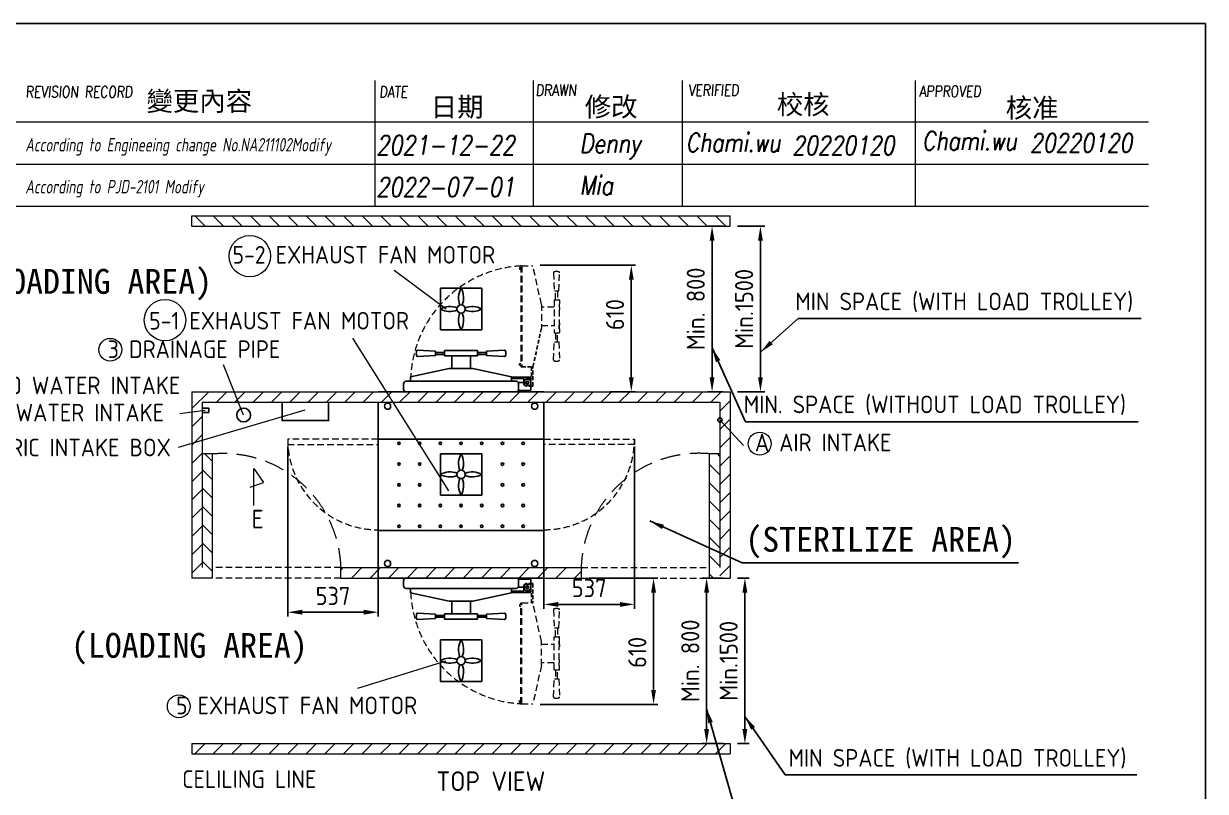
# Model space of a CAD drawing. Header units: millimetres. Extents: x -406921 to 13185, y -22195 to 9270.
# Drawn here: x 7479 to 13185, y 5562 to 9270 of the extents above; entities that cross this region are included whole.
import ezdxf

# ---------------------------------------------------------------- set-up
doc = ezdxf.new("R2010")
doc.units = ezdxf.units.MM
doc.header["$MEASUREMENT"] = 0
doc.linetypes.add('HIDDEN', pattern=[9.525, 6.35, -3.175])
doc.layers.get('0').update_dxf_attribs({"lineweight": 25})
for name, color, linetype, lineweight in [('D', 3, 'Continuous', 13), ('F', 7, 'Continuous', 15), ('H', 2, 'HIDDEN', 15), ('S', 4, 'Continuous', 15), ('T', 4, 'Continuous', 15)]:
    doc.layers.add(name, color=color, linetype=linetype, lineweight=lineweight)
doc.layers.add('HI', color=2, linetype='HIDDEN')
doc.styles.get("Standard").update_dxf_attribs({"font": 'KAIU.TTF'})
doc.styles.add('STU25', font='isocp2.shx')
doc.styles.add('Text', font='romans.shx', dxfattribs={"width": 0.8, "oblique": 10})
doc.dimstyles.new('STU25', dxfattribs={"dimscale": 35, "dimtxt": 2.5, "dimasz": 2, "dimexe": 0.6, "dimexo": 1, "dimgap": 1, "dimtad": 1, "dimdsep": 46, "dimtxsty": 'STU25', "dimcen": 2, "dimazin": 2, "dimtfac": 1, "dimtmove": 0, "dimatfit": 3, "dimfxl": 0, "dimtolj": 1, "dimtzin": 0, "dimarcsym": 0})
doc.dimstyles.new('STU25$7', dxfattribs={"dimscale": 35, "dimtxt": 2.5, "dimasz": 2, "dimexe": 1.25, "dimexo": 0.625, "dimgap": 1, "dimtad": 0, "dimdec": 4, "dimdsep": 46, "dimtxsty": 'STU25', "dimcen": 2.5, "dimazin": 2, "dimtfac": 1, "dimtdec": 4, "dimtmove": 0, "dimatfit": 3, "dimfxl": 0, "dimtolj": 1, "dimtzin": 0, "dimarcsym": 0})
pattern_1 = [(135, (223615.06, 22712.296), (-44.194174, -44.194174), [])]

# ---------------------------------------------------------------- blocks, each defined once
blk = doc.blocks.new('*D8')
at = {"layer": 'D', "color": 0, "lineweight": -2}
for p, q in [((10926.1, 6592.3), (10982.4, 6592.3)), ((10961.4, 6522.3), (10961.4, 5862.3)), ((10926.1, 5792.3), (10982.4, 5792.3))]:
    blk.add_line(p, q, dxfattribs=at)
at = {"layer": 'D', "color": 0}
for points in [[(10973.1, 6522.3), (10949.7, 6522.3), (10961.4, 6592.3)], [(10949.7, 5862.3), (10973.1, 5862.3), (10961.4, 5792.3)]]:
    blk.add_solid(points, dxfattribs=at)
at = {"layer": 'Defpoints', "color": 0}
for p in [(10891.1, 6592.3), (10891.1, 5792.3), (10961.4, 5792.3)]:
    blk.add_point(p, dxfattribs=at)
at = {"layer": 'D', "color": 0, "insert": (10882.7, 6192.3), "char_height": 87.5, "attachment_point": 5, "rotation": 90, "style": 'STU25'}
blk.add_mtext('\\A1;{\\Fisocp2.shx;Min.1500}', dxfattribs=at)
blk = doc.blocks.new('*D13')
at = {"layer": 'D', "color": 0, "lineweight": -2}
for p, q in [((10206.8, 6592.3), (10541.5, 6592.3)), ((10520.5, 6051.9), (10520.5, 6522.3)), ((9973.4, 5981.9), (10541.5, 5981.9))]:
    blk.add_line(p, q, dxfattribs=at)
at = {"layer": 'D', "color": 0}
for points in [[(10532.2, 6522.3), (10508.9, 6522.3), (10520.5, 6592.3)], [(10508.9, 6051.9), (10532.2, 6051.9), (10520.5, 5981.9)]]:
    blk.add_solid(points, dxfattribs=at)
at = {"layer": 'Defpoints', "color": 0}
for p in [(10171.8, 6592.3), (10520.5, 6592.3), (9938.4, 5981.9)]:
    blk.add_point(p, dxfattribs=at)
at = {"layer": 'D', "color": 0, "insert": (10441.8, 6233), "char_height": 87.5, "attachment_point": 5, "rotation": 90, "style": 'STU25'}
blk.add_mtext('\\A1;610', dxfattribs=at)
blk = doc.blocks.new('*D14')
at = {"layer": 'D', "color": 0, "lineweight": -2}
for p, q in [((10856.1, 6592.3), (10755.6, 6592.3)), ((10776.6, 6522.3), (10776.6, 5862.3)), ((10856.1, 5792.3), (10755.6, 5792.3))]:
    blk.add_line(p, q, dxfattribs=at)
at = {"layer": 'D', "color": 0}
for points in [[(10788.3, 6522.3), (10764.9, 6522.3), (10776.6, 6592.3)], [(10764.9, 5862.3), (10788.3, 5862.3), (10776.6, 5792.3)]]:
    blk.add_solid(points, dxfattribs=at)
at = {"layer": 'Defpoints', "color": 0}
for p in [(10891.1, 6592.3), (10776.6, 5792.3), (10891.1, 5792.3)]:
    blk.add_point(p, dxfattribs=at)
at = {"layer": 'D', "color": 0, "insert": (10697.8, 6192.3), "char_height": 87.5, "attachment_point": 5, "rotation": 90, "style": 'STU25'}
blk.add_mtext('\\A1;{\\Fisocp2.shx;Min. 800}', dxfattribs=at)
blk = doc.blocks.new('*D16')
at = {"layer": 'D', "color": 0, "lineweight": -2}
for p, q in [((10926.1, 8292.3), (11057.5, 8292.3)), ((11036.5, 8222.3), (11036.5, 7562.3)), ((10926.1, 7492.3), (11057.5, 7492.3))]:
    blk.add_line(p, q, dxfattribs=at)
at = {"layer": 'D', "color": 0}
for points in [[(11048.2, 8222.3), (11024.9, 8222.3), (11036.5, 8292.3)], [(11024.9, 7562.3), (11048.2, 7562.3), (11036.5, 7492.3)]]:
    blk.add_solid(points, dxfattribs=at)
at = {"layer": 'Defpoints', "color": 0}
for p in [(10891.1, 8292.3), (10891.1, 7492.3), (11036.5, 7492.3)]:
    blk.add_point(p, dxfattribs=at)
at = {"layer": 'D', "color": 0, "insert": (10957.8, 7892.3), "char_height": 87.5, "attachment_point": 5, "rotation": 90, "style": 'STU25'}
blk.add_mtext('\\A1;{\\Fisocp2.shx;Min.1500}', dxfattribs=at)
blk = doc.blocks.new('*D18')
at = {"layer": 'D', "color": 0, "lineweight": -2}
for p, q in [((10856.1, 8292.3), (10782.1, 8292.3)), ((10803.1, 8222.3), (10803.1, 7562.3)), ((10856.1, 7492.3), (10782.1, 7492.3))]:
    blk.add_line(p, q, dxfattribs=at)
at = {"layer": 'D', "color": 0}
for points in [[(10814.7, 8222.3), (10791.4, 8222.3), (10803.1, 8292.3)], [(10791.4, 7562.3), (10814.7, 7562.3), (10803.1, 7492.3)]]:
    blk.add_solid(points, dxfattribs=at)
at = {"layer": 'Defpoints', "color": 0}
for p in [(10891.1, 8292.3), (10803.1, 7492.3), (10891.1, 7492.3)]:
    blk.add_point(p, dxfattribs=at)
at = {"layer": 'D', "color": 0, "insert": (10724.3, 7892.3), "char_height": 87.5, "attachment_point": 5, "rotation": 90, "style": 'STU25'}
blk.add_mtext('\\A1;{\\Fisocp2.shx;Min. 800}', dxfattribs=at)
blk = doc.blocks.new('*D17')
at = {"layer": 'D', "color": 0, "lineweight": -2}
for p, q in [((9973.2, 8102.8), (10434, 8102.8)), ((10413, 7562.3), (10413, 8032.8)), ((10311.7, 7492.3), (10434, 7492.3))]:
    blk.add_line(p, q, dxfattribs=at)
at = {"layer": 'D', "color": 0}
for points in [[(10424.6, 8032.8), (10401.3, 8032.8), (10413, 8102.8)], [(10401.3, 7562.3), (10424.6, 7562.3), (10413, 7492.3)]]:
    blk.add_solid(points, dxfattribs=at)
at = {"layer": 'Defpoints', "color": 0}
for p in [(9938.2, 8102.8), (10413, 8102.8), (10276.7, 7492.3)]:
    blk.add_point(p, dxfattribs=at)
at = {"layer": 'D', "color": 0, "insert": (10334.2, 7864.7), "char_height": 87.5, "attachment_point": 5, "rotation": 90, "style": 'STU25'}
blk.add_mtext('\\A1;610', dxfattribs=at)
blk = doc.blocks.new('*D30')
at = {"layer": 'Defpoints', "color": 0}
for p in [(8754.1, 7262.3), (9191.1, 7262.3), (9191.1, 6427.1)]:
    blk.add_point(p, dxfattribs=at)
at = {"layer": 'H', "color": 0, "linetype": 'Continuous', "lineweight": -2}
for p, q in [((8754.1, 7227.3), (8754.1, 6406.1)), ((9191.1, 7227.3), (9191.1, 6406.1)), ((8824.1, 6427.1), (9121.1, 6427.1))]:
    blk.add_line(p, q, dxfattribs=at)
at = {"layer": 'H', "color": 0}
for points in [[(8824.1, 6438.8), (8824.1, 6415.4), (8754.1, 6427.1)], [(9121.1, 6415.4), (9121.1, 6438.8), (9191.1, 6427.1)]]:
    blk.add_solid(points, dxfattribs=at)
at = {"layer": 'H', "color": 0, "insert": (8972.6, 6505.9), "char_height": 87.5, "attachment_point": 5, "style": 'STU25'}
blk.add_mtext('\\A1;537', dxfattribs=at)
blk = doc.blocks.new('*D31')
at = {"layer": 'Defpoints', "color": 0}
for p in [(9991.1, 7262.3), (10428.1, 7262.3), (10428.1, 6464.8)]:
    blk.add_point(p, dxfattribs=at)
at = {"layer": 'H', "color": 0, "linetype": 'Continuous', "lineweight": -2}
for p, q in [((9991.1, 7227.3), (9991.1, 6443.8)), ((10428.1, 7227.3), (10428.1, 6443.8)), ((10061.1, 6464.8), (10358.1, 6464.8))]:
    blk.add_line(p, q, dxfattribs=at)
at = {"layer": 'H', "color": 0}
for points in [[(10061.1, 6476.5), (10061.1, 6453.1), (9991.1, 6464.8)], [(10358.1, 6453.1), (10358.1, 6476.5), (10428.1, 6464.8)]]:
    blk.add_solid(points, dxfattribs=at)
at = {"layer": 'H', "color": 0, "insert": (10209.6, 6543.6), "char_height": 87.5, "attachment_point": 5, "style": 'STU25'}
blk.add_mtext('\\A1;537', dxfattribs=at)

msp = doc.modelspace()

# ---------------------------------------------------------------- hatches: boundary and pattern name
at = {"layer": 'H', "ltscale": 5}
h = msp.add_hatch(dxfattribs=at)
h.set_pattern_fill('ANSI31', color=256, scale=20, style=0)
h.set_pattern_definition([(315, (226615.634, -8721.03), (-44.90128, -44.90128), [])])
h.paths.add_polyline_path([(10891.063, 8292.339), (10891.063, 8342.339), (8291.063, 8342.339), (8291.063, 8292.339)])
h = msp.add_hatch(dxfattribs=at)
h.set_pattern_fill('ANSI31', color=256, scale=500, style=0)
h.set_pattern_definition([(45, (223615.06, 22712.296), (-44.194174, 44.194174), [])])
h.paths.add_polyline_path([(8341.063, 6592.339), (8291.063, 6592.339), (8291.063, 7492.339), (10891.063, 7492.339), (10891.063, 6592.339), (10841.063, 6592.339), (10841.063, 6642.339), (10841.063, 7442.339), (8341.063, 7442.339), (8341.063, 7192.339), (8341.063, 6642.339)])
h = msp.add_hatch(dxfattribs=at)
h.set_pattern_fill('ANSI31', color=256, scale=500, angle=90, style=0)
h.set_pattern_definition(pattern_1)
h.paths.add_polyline_path([(8341.063, 6592.339), (8391.063, 6592.339), (8391.063, 7192.339), (8341.063, 7192.339), (8341.063, 6642.339)])
h = msp.add_hatch(dxfattribs=at)
h.set_pattern_fill('ANSI31', color=256, scale=500, angle=90, style=0)
h.set_pattern_definition(pattern_1)
h.paths.add_polyline_path([(10841.063, 6592.339), (10791.063, 6592.339), (10791.063, 7193.423), (10841.063, 7193.423)])
h = msp.add_hatch(dxfattribs=at)
h.set_pattern_fill('ANSI31', color=256, scale=20, style=0)
h.set_pattern_definition([(45, (242352.01, 22740.2), (-44.90128, 44.90128), [])])
h.paths.add_polyline_path([(10171.847, 6592.339), (10171.847, 6642.339), (9010.278, 6642.339), (9010.278, 6592.339)])
h = msp.add_hatch(dxfattribs=at)
h.set_pattern_fill('ANSI31', color=256, scale=20, style=0)
h.set_pattern_definition([(45, (226615.634, 22805.71), (-44.90128, 44.90128), [])])
h.paths.add_polyline_path([(8291.063, 5742.339), (8291.063, 5792.339), (10891.063, 5792.339), (10891.063, 5742.339)])

# ---------------------------------------------------------------- linework, layer by layer
at = {"linetype": 'Continuous'}
for p, q in [((9491.063, 7791.673), (9491.063, 7991.673)), ((9691.063, 7991.673), (9491.063, 7991.673)), ((9691.063, 7791.673), (9691.063, 7991.673)), ((9691.063, 7791.673), (9491.063, 7791.673)), ((9467.825, 7687.923), (9380.825, 7692.423)), ((9380.825, 7662.423), (9467.825, 7666.923)), ((9467.825, 7666.923), (9467.825, 7687.923)), ((9467.825, 7682.173), (9511.063, 7682.173)), ((9511.063, 7672.673), (9467.825, 7672.673)), ((9546.063, 7665.673), (9546.063, 7604.339)), ((9636.063, 7604.339), (9636.063, 7665.673)), ((9714.3, 7682.173), (9671.063, 7682.173)), ((9671.063, 7672.673), (9714.3, 7672.673)), ((9714.3, 7687.923), (9801.3, 7692.423)), ((9714.3, 7666.923), (9714.3, 7687.923)), ((9801.3, 7662.423), (9714.3, 7666.923)), ((9928.526, 7562.339), (9834.513, 7562.339)), ((9834.513, 7556.339), (9893.526, 7556.339)), ((9893.526, 7532.339), (9893.526, 7556.339)), ((9928.526, 7562.339), (9928.526, 7532.339)), ((9918.526, 7522.339), (9903.526, 7522.339)), ((8373.438, 7412.054), (8341.063, 7412.054)), ((8373.438, 7392.054), (8341.063, 7392.054)), ((8373.438, 7392.054), (8373.438, 7412.054)), ((9691.063, 7192.53), (9491.063, 7192.53)), ((9491.063, 7192.53), (9491.063, 6992.53)), ((9691.063, 7192.53), (9691.063, 6992.53)), ((9691.063, 6992.53), (9491.063, 6992.53)), ((9918.526, 6562.339), (9903.526, 6562.339)), ((9834.513, 6528.339), (9893.526, 6528.339)), ((9928.526, 6522.339), (9834.513, 6522.339)), ((9893.526, 6552.339), (9893.526, 6528.339)), ((9928.526, 6522.339), (9928.526, 6552.339)), ((9546.063, 6419.005), (9546.063, 6480.339)), ((9636.063, 6480.339), (9636.063, 6419.005)), ((9380.825, 6422.255), (9467.825, 6417.755)), ((9467.825, 6396.755), (9380.825, 6392.255)), ((9467.825, 6417.755), (9467.825, 6396.755)), ((9511.063, 6412.005), (9467.825, 6412.005)), ((9467.825, 6402.505), (9511.063, 6402.505)), ((9671.063, 6412.005), (9714.3, 6412.005)), ((9714.3, 6402.505), (9671.063, 6402.505)), ((9801.3, 6422.255), (9714.3, 6417.755)), ((9714.3, 6417.755), (9714.3, 6396.755)), ((9714.3, 6396.755), (9801.3, 6392.255)), ((9691.063, 6293.005), (9491.063, 6293.005)), ((9491.063, 6293.005), (9491.063, 6093.005)), ((9691.063, 6293.005), (9691.063, 6093.005)), ((9691.063, 6093.005), (9491.063, 6093.005))]:
    msp.add_line(p, q, dxfattribs=at)
for p, q in [((9511.063, 7665.673), (9511.063, 7689.173)), ((9511.063, 7665.673), (9671.063, 7665.673)), ((9513.563, 7691.673), (9530.063, 7691.673)), ((9531.063, 7690.673), (9547.563, 7690.673)), ((9548.563, 7691.673), (9558.563, 7691.673)), ((9559.563, 7690.673), (9622.563, 7690.673)), ((9633.563, 7691.673), (9623.563, 7691.673)), ((9623.563, 7691.673), (9633.563, 7691.673)), ((9634.563, 7690.673), (9651.063, 7690.673)), ((9651.063, 7690.673), (9634.563, 7690.673)), ((9652.063, 7691.673), (9668.563, 7691.673)), ((9671.063, 7665.673), (9671.063, 7689.173)), ((9533.563, 7604.339), (9347.613, 7563.509)), ((9533.563, 7604.339), (9648.563, 7604.339)), ((9648.563, 7604.339), (9834.513, 7563.509)), ((9856.563, 7542.339), (9325.563, 7542.339)), ((9347.613, 7542.339), (9347.613, 7563.509)), ((9834.513, 7542.339), (9834.513, 7563.509)), ((9868.563, 7537.339), (9868.563, 7497.339)), ((9868.563, 7537.339), (9888.526, 7537.339)), ((9888.526, 7537.339), (9890.952, 7537.339)), ((9913.026, 7552.339), (9909.526, 7552.339)), ((9912.526, 7552.339), (9909.526, 7552.339)), ((9928.526, 7503.339), (9928.526, 7536.339)), ((9191.063, 7492.339), (9991.063, 7492.339)), ((9313.563, 7504.339), (9313.563, 7530.339)), ((9856.563, 7492.339), (9325.563, 7492.339)), ((9868.563, 7530.339), (9868.563, 7504.339)), ((9868.563, 7497.339), (9922.526, 7497.339)), ((9888.526, 7497.339), (9922.526, 7497.339)), ((9191.063, 7262.339), (9191.063, 7442.339)), ((9991.063, 7262.339), (9991.063, 7442.339)), ((9991.063, 7262.339), (9191.063, 7262.339)), ((9991.063, 7262.339), (9191.063, 7262.339)), ((9191.063, 7262.339), (9191.063, 6722.339)), ((9991.063, 6722.339), (9991.063, 7262.339)), ((9191.063, 6822.339), (9991.063, 6822.339)), ((9191.063, 6822.339), (9991.063, 6822.339)), ((9191.063, 6722.339), (9191.063, 6642.339)), ((9991.063, 6722.339), (9991.063, 6642.339)), ((9191.063, 6592.339), (9991.063, 6592.339)), ((9313.563, 6580.339), (9313.563, 6554.339)), ((9856.563, 6592.339), (9325.563, 6592.339)), ((9868.563, 6587.339), (9922.526, 6587.339)), ((9868.563, 6547.339), (9868.563, 6587.339)), ((9868.563, 6554.339), (9868.563, 6580.339)), ((9888.526, 6587.339), (9922.526, 6587.339)), ((9928.526, 6581.339), (9928.526, 6548.339)), ((9856.563, 6542.339), (9325.563, 6542.339)), ((9347.613, 6542.339), (9347.613, 6521.168)), ((9533.563, 6480.339), (9347.613, 6521.168)), ((9648.563, 6480.339), (9834.513, 6521.168)), ((9834.513, 6542.339), (9834.513, 6521.168)), ((9868.563, 6547.339), (9888.526, 6547.339)), ((9888.526, 6547.339), (9890.952, 6547.339)), ((9912.526, 6532.339), (9909.526, 6532.339)), ((9913.026, 6532.339), (9909.526, 6532.339)), ((9533.563, 6480.339), (9648.563, 6480.339)), ((9511.063, 6419.005), (9671.063, 6419.005)), ((9511.063, 6419.005), (9511.063, 6395.505)), ((9513.563, 6393.005), (9530.063, 6393.005)), ((9531.063, 6394.005), (9547.563, 6394.005)), ((9548.563, 6393.005), (9558.563, 6393.005)), ((9559.563, 6394.005), (9622.563, 6394.005)), ((9623.563, 6393.005), (9633.563, 6393.005)), ((9633.563, 6393.005), (9623.563, 6393.005)), ((9651.063, 6394.005), (9634.563, 6394.005)), ((9634.563, 6394.005), (9651.063, 6394.005)), ((9652.063, 6393.005), (9668.563, 6393.005)), ((9671.063, 6419.005), (9671.063, 6395.505))]:
    msp.add_line(p, q)
msp.add_lwpolyline([(8726.506, 7442.339), (8726.506, 7352.741), (8951.214, 7352.741), (8951.214, 7442.339)], dxfattribs=at)
for centre, radius in [((9591.063, 7891.673), 20), ((9591.063, 7891.673), 20), ((9591.063, 7891.673), 20), ((9591.063, 7891.673), 20), ((9911.026, 7536.339), 6.45), ((9911.026, 7536.339), 6.4), ((9236.063, 7422.339), 15), ((9946.063, 7422.339), 15), ((8541.063, 7379.517), 33.5), ((10841.063, 7355.622), 10.761), ((9291.063, 7242.53), 6), ((9391.063, 7242.53), 6), ((9491.063, 7242.53), 6), ((9591.063, 7242.53), 6), ((9691.063, 7242.53), 6), ((9791.063, 7242.53), 6), ((9891.063, 7242.53), 6), ((9291.063, 7142.53), 6), ((9391.063, 7142.53), 6), ((9791.063, 7142.53), 6), ((9891.063, 7142.53), 6), ((9591.063, 7092.53), 20), ((9291.063, 7042.53), 6), ((9391.063, 7042.53), 6), ((9791.063, 7042.53), 6), ((9891.063, 7042.53), 6), ((9291.063, 6942.53), 6), ((9391.063, 6942.53), 6), ((9491.063, 6942.53), 6), ((9591.063, 6942.53), 6), ((9691.063, 6942.53), 6), ((9791.063, 6942.53), 6), ((9891.063, 6942.53), 6), ((9291.063, 6842.53), 6), ((9391.063, 6842.53), 6), ((9491.063, 6842.53), 6), ((9591.063, 6842.53), 6), ((9691.063, 6842.53), 6), ((9791.063, 6842.53), 6), ((9891.063, 6842.53), 6), ((9236.063, 6662.339), 15), ((9946.063, 6662.339), 15), ((9911.026, 6548.339), 6.45), ((9911.026, 6548.339), 6.4), ((9591.063, 6193.005), 20), ((9591.063, 6193.005), 20), ((9591.063, 6193.005), 20), ((9591.063, 6193.005), 20)]:
    msp.add_circle(centre, radius)
for centre, radius, start, end in [((9672.087, 7945.798), 93.11, 150.481802, 201.977032), ((9510.038, 7945.798), 93.11, 338.022968, 29.518198), ((9536.938, 7810.648), 93.11, 68.022968, 119.518198), ((9536.938, 7972.697), 93.11, 240.481802, 291.977032), ((9645.187, 7810.648), 93.11, 60.481802, 111.977032), ((9645.187, 7972.697), 93.11, 248.022968, 299.518198), ((9672.087, 7837.548), 93.11, 158.022968, 209.518198), ((9510.038, 7837.548), 93.11, 330.481802, 21.977032), ((9513.563, 7689.173), 2.5, 90, 180), ((9530.063, 7690.673), 1, 0, 90), ((9548.563, 7690.673), 1, 90, 180), ((9558.563, 7690.673), 1, 0, 90), ((9623.563, 7690.673), 1, 90, 180), ((9633.563, 7690.673), 1, 0, 90), ((9652.063, 7690.673), 1, 90, 180), ((9668.563, 7689.173), 2.5, 0, 90), ((9325.563, 7530.339), 12, 90, 180), ((9856.563, 7530.339), 12, 0, 90), ((9890.952, 7540.339), 3, 270, 347.846803), ((9909.526, 7536.339), 16, 90, 167.846803), ((9912.526, 7536.339), 16, 0, 90), ((9325.563, 7504.339), 12, 180, 270), ((9856.563, 7504.339), 12, 270, 0), ((9922.526, 7503.339), 6, 270, 0), ((9672.087, 7146.655), 93.11, 150.481802, 201.977032), ((9510.038, 7146.655), 93.11, 338.022968, 29.518198), ((9536.938, 7011.506), 93.11, 68.022968, 119.518198), ((9536.938, 7173.555), 93.11, 240.481802, 291.977032), ((9645.187, 7011.506), 93.11, 60.481802, 111.977032), ((9645.187, 7173.555), 93.11, 248.022968, 299.518198), ((9672.087, 7038.406), 93.11, 158.022968, 209.518198), ((9510.038, 7038.406), 93.11, 330.481802, 21.977032), ((9325.563, 6580.339), 12, 90, 180), ((9856.563, 6580.339), 12, 0, 90), ((9922.526, 6581.339), 6, 0, 90), ((9325.563, 6554.339), 12, 180, 270), ((9856.563, 6554.339), 12, 270, 0), ((9890.952, 6544.339), 3, 12.153197, 90), ((9909.526, 6548.339), 16, 192.153197, 270), ((9912.526, 6548.339), 16, 270, 0), ((9513.563, 6395.505), 2.5, 180, 270), ((9530.063, 6394.005), 1, 270, 0), ((9548.563, 6394.005), 1, 180, 270), ((9558.563, 6394.005), 1, 270, 0), ((9623.563, 6394.005), 1, 180, 270), ((9633.563, 6394.005), 1, 270, 0), ((9652.063, 6394.005), 1, 180, 270), ((9668.563, 6395.505), 2.5, 270, 0), ((9672.087, 6247.129), 93.11, 150.481802, 201.977032), ((9510.038, 6247.129), 93.11, 338.022968, 29.518198), ((9536.938, 6111.98), 93.11, 68.022968, 119.518198), ((9536.938, 6274.029), 93.11, 240.481802, 291.977032), ((9672.087, 6138.88), 93.11, 158.022968, 209.518198), ((9510.038, 6138.88), 93.11, 330.481802, 21.977032), ((9645.187, 6111.98), 93.11, 60.481802, 111.977032), ((9645.187, 6274.029), 93.11, 248.022968, 299.518198)]:
    msp.add_arc(centre, radius, start, end)
for centre, radius, start, end in [((9430.598, 7677.423), 55.773, 168.647115, 191.352885), ((9380.825, 7687.416), 5.007, 90, 168.647115), ((9380.825, 7667.43), 5.007, 191.352885, 275.921872), ((9801.3, 7667.43), 5.007, 264.078128, 348.647115), ((9801.3, 7687.416), 5.007, 11.352885, 90), ((9751.527, 7677.423), 55.773, 348.647115, 11.352885), ((9903.526, 7532.339), 10, 180, 270), ((9918.526, 7532.339), 10, 270, 0), ((9903.526, 6552.339), 10, 90, 180), ((9918.526, 6552.339), 10, 0, 90), ((9430.598, 6407.255), 55.773, 168.647115, 191.352885), ((9380.825, 6417.248), 5.007, 84.078128, 168.647115), ((9380.825, 6397.261), 5.007, 191.352885, 270), ((9801.3, 6417.248), 5.007, 11.352885, 95.921872), ((9801.3, 6397.261), 5.007, 270, 348.647115), ((9751.527, 6407.255), 55.773, 348.647115, 11.352885)]:
    msp.add_arc(centre, radius, start, end, dxfattribs=at)
at = {"layer": 'D'}
for p, q in [((9267.35, 8078.596), (9518.876, 7892.339)), ((9531.869, 7013.387), (9068.622, 7750.427)), ((8226.684, 7224.579), (8837.945, 7404.584)), ((8355.763, 7401.657), (8233.738, 7385.262)), ((10841.063, 7355.622), (10954.77, 7232.278)), ((8589.928, 7121.887), (8637.356, 7054.367)), ((8589.928, 6941.887), (8589.928, 7121.887)), ((8572.633, 7031.887), (8637.356, 7054.367)), ((9517.672, 6191.482), (9091.082, 6058.943))]:
    msp.add_line(p, q, dxfattribs=at)
at = {"layer": 'D', "linetype": 'Continuous'}
msp.add_line((8541.063, 7379.517), (8443.59, 7622.448), dxfattribs=at)
at = {"layer": 'D'}
for centre, radius in [((8570.999, 8146.924), 100), ((8161.433, 7837.751), 100), ((7897.197, 7694.936), 55), ((11032.7, 7241.184), 55), ((8227.905, 5972.467), 55)]:
    msp.add_circle(centre, radius, dxfattribs=at)
at = {"layer": 'Defpoints', "color": 6}
msp.add_lwpolyline([(0, 9270), (0, 0), (13185, 0), (13185, 9270)], close=True, dxfattribs=at)
at = {"layer": 'F', "color": 7}
for p, q in [((9175.979, 8388.479), (9175.979, 8995.979)), ((9940.979, 8388.479), (9940.979, 8995.979)), ((10660.979, 8388.479), (10660.979, 8995.979)), ((11785.979, 8388.479), (11785.979, 8995.979)), ((12910.979, 8793.479), (7242.808, 8793.479)), ((7242.808, 8590.979), (12910.979, 8590.979)), ((7242.808, 8388.479), (12910.979, 8388.479))]:
    msp.add_line(p, q, dxfattribs=at)
at = {"layer": 'H', "ltscale": 5}
for p, q in [((9873.026, 8092.803), (9880.026, 8093.341)), ((9873.026, 8092.803), (9873.026, 8083.803)), ((9873.026, 8083.803), (9880.026, 8083.264)), ((9880.776, 8099.803), (9880.026, 8099.053)), ((9880.026, 8099.053), (9880.026, 7613.553)), ((9880.776, 8099.803), (9884.026, 8099.803)), ((9884.026, 8099.753), (9884.026, 7612.853)), ((9884.026, 8099.753), (9938.197, 8099.753)), ((9979.026, 7913.803), (9938.197, 8099.753)), ((10037.111, 8066.54), (10041.611, 7979.54)), ((10062.611, 7979.54), (10067.111, 8066.54)), ((10040.361, 7936.303), (10063.861, 7936.303)), ((10040.361, 7936.303), (10040.361, 7776.303)), ((10041.611, 7979.54), (10062.611, 7979.54)), ((10047.361, 7936.303), (10047.361, 7979.54)), ((10056.861, 7979.54), (10056.861, 7936.303)), ((10066.361, 7933.803), (10066.361, 7917.303)), ((9979.026, 7913.803), (9979.026, 7798.803)), ((10040.361, 7901.303), (9979.026, 7901.303)), ((10065.361, 7916.303), (10065.361, 7899.803)), ((10065.361, 7887.803), (10065.361, 7824.803)), ((10066.361, 7898.803), (10066.361, 7888.803)), ((10066.361, 7823.803), (10066.361, 7813.803)), ((10066.361, 7813.803), (10066.361, 7823.803)), ((9979.026, 7811.303), (10040.361, 7811.303)), ((10040.361, 7776.303), (10063.861, 7776.303)), ((10047.361, 7776.303), (10047.361, 7733.065)), ((10056.861, 7733.065), (10056.861, 7776.303)), ((10065.361, 7796.303), (10065.361, 7812.803)), ((10065.361, 7812.803), (10065.361, 7796.303)), ((10066.361, 7795.303), (10066.361, 7778.803)), ((10037.111, 7646.065), (10041.611, 7733.065)), ((10041.611, 7733.065), (10062.611, 7733.065)), ((10062.611, 7733.065), (10067.111, 7646.065)), ((9873.026, 7628.803), (9880.026, 7629.341)), ((9191.063, 7262.339), (8754.063, 7262.339)), ((8754.063, 7262.339), (8754.063, 7237.339)), ((9991.063, 7262.339), (10428.063, 7262.339)), ((10428.063, 7262.339), (10428.063, 7237.339)), ((8754.063, 7237.339), (9191.063, 7237.339)), ((10428.063, 7237.339), (9991.063, 7237.339)), ((9010.278, 6642.339), (8391.063, 6642.339)), ((10171.847, 6642.339), (10791.063, 6642.339)), ((9010.278, 6592.339), (8391.063, 6592.339)), ((10171.847, 6592.339), (10791.063, 6592.339)), ((9873.026, 6464.875), (9880.026, 6465.413)), ((9873.026, 6464.875), (9873.026, 6455.875)), ((9873.026, 6455.875), (9880.026, 6455.336)), ((9880.776, 6471.875), (9880.026, 6471.125)), ((9880.026, 5985.625), (9880.026, 6471.125)), ((9880.776, 6471.875), (9884.026, 6471.875)), ((9884.026, 6471.875), (9884.026, 6470.375)), ((9884.026, 5984.925), (9884.026, 6471.825)), ((9884.026, 6471.825), (9938.197, 6471.825)), ((9979.026, 6285.875), (9938.197, 6471.825)), ((10037.111, 6438.612), (10041.611, 6351.612)), ((10062.611, 6351.612), (10067.111, 6438.612)), ((10041.611, 6351.612), (10062.611, 6351.612)), ((10047.361, 6308.375), (10047.361, 6351.612)), ((10056.861, 6351.612), (10056.861, 6308.375)), ((9979.026, 6170.875), (9979.026, 6285.875)), ((10040.361, 6148.375), (10040.361, 6308.375)), ((10040.361, 6308.375), (10063.861, 6308.375)), ((10065.361, 6271.875), (10065.361, 6288.375)), ((10065.361, 6288.375), (10065.361, 6271.875)), ((10066.361, 6289.375), (10066.361, 6305.875)), ((9979.026, 6273.375), (10040.361, 6273.375)), ((10065.361, 6196.875), (10065.361, 6259.875)), ((10066.361, 6270.875), (10066.361, 6260.875)), ((10066.361, 6260.875), (10066.361, 6270.875)), ((9979.026, 6170.875), (9938.197, 5984.925)), ((10040.361, 6183.375), (9979.026, 6183.375)), ((10065.361, 6168.375), (10065.361, 6184.875)), ((10066.361, 6185.875), (10066.361, 6195.875)), ((10066.361, 6150.875), (10066.361, 6167.375)), ((10040.361, 6148.375), (10063.861, 6148.375)), ((10047.361, 6148.375), (10047.361, 6105.137)), ((10056.861, 6105.137), (10056.861, 6148.375)), ((10037.111, 6018.137), (10041.611, 6105.137)), ((10041.611, 6105.137), (10062.611, 6105.137)), ((10062.611, 6105.137), (10067.111, 6018.137)), ((9873.026, 6000.875), (9880.026, 6001.413)), ((9873.026, 5991.875), (9873.026, 6000.875)), ((9873.026, 5991.875), (9880.026, 5991.336)), ((9880.776, 5984.875), (9880.026, 5985.625)), ((9880.776, 5984.875), (9884.026, 5984.875)), ((9884.026, 5984.925), (9938.197, 5984.925))]:
    msp.add_line(p, q, dxfattribs=at)
for centre, radius, start, end in [((9911.026, 7536.339), 564.069, 93.096396, 177.239062), ((10042.117, 8066.54), 5.007, 101.352885, 185.921872), ((10052.111, 8016.768), 55.773, 78.647115, 101.352885), ((10062.104, 8066.54), 5.007, 0, 78.647115), ((10063.861, 7933.803), 2.5, 0, 90), ((10065.361, 7917.303), 1, 270, 0), ((10065.361, 7898.803), 1, 0, 90), ((10065.361, 7888.803), 1, 270, 0), ((10065.361, 7823.803), 1, 0, 90), ((10063.861, 7778.803), 2.5, 270, 0), ((10065.361, 7813.803), 1, 270, 0), ((10065.361, 7795.303), 1, 0, 90), ((10042.117, 7646.065), 5.007, 174.078128, 258.647115), ((10052.111, 7695.838), 55.773, 258.647115, 281.352885), ((10062.104, 7646.065), 5.007, 281.352885, 360), ((9191.063, 7262.339), 437, 180, 270), ((9991.063, 7262.339), 437, 270, 0), ((9911.026, 6548.339), 564.069, 182.760938, 266.903604), ((10042.117, 6438.612), 5.007, 101.352885, 185.921872), ((10052.111, 6388.84), 55.773, 78.647115, 101.352885), ((10062.104, 6438.612), 5.007, 0, 78.647115), ((10063.861, 6305.875), 2.5, 0, 90), ((10065.361, 6289.375), 1, 270, 0), ((10065.361, 6270.875), 1, 0, 90), ((10065.361, 6260.875), 1, 270, 0), ((10065.361, 6195.875), 1, 0, 90), ((10065.361, 6185.875), 1, 270, 0), ((10065.361, 6167.375), 1, 0, 90), ((10063.861, 6150.875), 2.5, 270, 0), ((10042.117, 6018.137), 5.007, 174.078128, 258.647115), ((10052.111, 6067.91), 55.773, 258.647115, 281.352885), ((10062.104, 6018.137), 5.007, 281.352885, 360)]:
    msp.add_arc(centre, radius, start, end, dxfattribs=at)
at = {"layer": 'H', "ltscale": 15}
for centre, radius, start, end in [((8442.716, 6624.995), 568.611, 1.747893, 95.212055), ((10740.247, 6625.168), 569.443, 84.88024, 178.272017)]:
    msp.add_arc(centre, radius, start, end, dxfattribs=at)
at = {"layer": 'HI', "ltscale": 3}
for p, q in [((9979.026, 7798.803), (9938.197, 7612.853)), ((9873.026, 7619.803), (9873.026, 7628.803)), ((9873.026, 7619.803), (9880.026, 7619.264)), ((9880.776, 7612.803), (9880.026, 7613.553)), ((9880.776, 7612.803), (9884.026, 7612.803)), ((9884.026, 7612.803), (9884.026, 7614.303)), ((9884.026, 7612.853), (9938.197, 7612.853)), ((9931.026, 7612.853), (9931.026, 7553.839)), ((9937.026, 7518.839), (9937.026, 7612.853)), ((9897.026, 7528.839), (9897.026, 7543.839)), ((9907.026, 7553.839), (9931.026, 7553.839)), ((9937.026, 7518.839), (9907.026, 7518.839)), ((9937.026, 6565.839), (9907.026, 6565.839)), ((9937.026, 6565.839), (9937.026, 6471.825)), ((9897.026, 6555.839), (9897.026, 6540.839)), ((9907.026, 6530.839), (9931.026, 6530.839)), ((9931.026, 6471.825), (9931.026, 6530.839))]:
    msp.add_line(p, q, dxfattribs=at)
for centre in [(9911.026, 7536.339), (9911.026, 6548.339)]:
    msp.add_circle(centre, 6.45, dxfattribs=at)
for centre, start, end in [((9907.026, 7543.839), 90, 180), ((9907.026, 7528.839), 180, 270), ((9907.026, 6555.839), 90, 180), ((9907.026, 6540.839), 180, 270)]:
    msp.add_arc(centre, 10, start, end, dxfattribs=at)
at = {"layer": 'S'}
for p, q in [((8291.063, 8342.339), (10891.063, 8342.339)), ((8291.063, 8292.339), (10891.063, 8292.339)), ((8341.063, 7192.339), (8341.063, 6642.339)), ((8391.063, 7192.339), (8341.063, 7192.339)), ((8391.063, 6592.339), (8391.063, 7192.339)), ((10791.063, 6592.339), (10791.063, 7193.423)), ((10791.063, 7193.423), (10841.063, 7193.423)), ((9010.278, 6592.339), (9010.278, 6642.339)), ((10171.847, 6592.339), (10171.847, 6642.339)), ((8291.063, 5792.339), (10891.063, 5792.339)), ((8291.063, 5792.339), (8291.063, 5742.339)), ((10891.063, 5792.339), (10891.063, 5742.339)), ((8291.063, 5742.339), (10891.063, 5742.339))]:
    msp.add_line(p, q, dxfattribs=at)
at = {"layer": 'S', "linetype": 'Continuous'}
for p, q in [((8291.063, 8292.339), (8291.063, 8342.339)), ((10891.063, 8292.339), (10891.063, 8342.339)), ((8291.063, 7492.339), (8291.063, 6592.339)), ((8291.063, 7492.339), (10891.063, 7492.339)), ((10891.063, 7492.339), (10891.063, 6592.339)), ((8341.063, 7442.339), (8341.063, 7192.339)), ((8341.063, 7442.339), (10841.063, 7442.339)), ((10841.063, 7442.339), (10841.063, 6642.339)), ((9010.278, 6642.339), (10171.847, 6642.339)), ((8391.063, 6592.339), (8291.063, 6592.339)), ((9010.278, 6592.339), (10171.847, 6592.339)), ((10791.063, 6592.339), (10891.063, 6592.339))]:
    msp.add_line(p, q, dxfattribs=at)

# ---------------------------------------------------------------- texts
at = {"layer": 'D', "color": 11, "char_height": 85, "attachment_point": 1, "style": 'STU25'}
for s, insert in [('{\\C3;5-2 EXHAUST FAN MOTOR}', (8487.433, 8196.066)), ('{\\C3;5-1 EXHAUST FAN MOTOR}', (8085.087, 7877.548)), ('{\\C3;3 DRAINAGE PIPE}', (7885.297, 7739.94)), ('{\\C3;1  COLD WATER INTAKE}', (7092.718, 7565.049)), ('{\\C3;2 TREATEDWATER INTAKE}', (6911.565, 7433.692)), ('{\\C3;4 ELECTRIC INTAKE BOX}', (7027.72, 7265.147)), ('{\\C3;5 EXHAUST FAN MOTOR}', (8214.769, 6019.378))]:
    msp.add_mtext(s, dxfattribs=dict(at, insert=insert))
at = {"layer": 'D', "color": 11, "attachment_point": 1}
for s, insert, char_height in [('{\\C3;(UNLOADING AREA)}', (7082.559, 8085.061), 120), ('{\\Fisocp2.shx;\\C3;MIN SPACE (WITH LOAD TROLLEY)}', (11205.26, 7970.839), 85), ('{\\Fisocp2.shx;\\C3;MIN. SPACE (WITHOUT LOAD TROLLEY)}', (10956.149, 7473.336), 85), ('{\\Fisocp2.shx;\\C3;A AIR INTAKE}', (11009.873, 7289.387), 85), ('{\\C3;(STERILIZE AREA)}', (10963.701, 6839.203), 120), ('{\\C3;(LOADING AREA)}', (7707.668, 6327.071), 120), ('{\\Fisocp2.shx;\\C3;MIN SPACE (WITH LOAD TROLLEY)}', (11172.527, 5765.986), 85), ('{\\Fisocp.shx;\\C3;CELILING LINE}', (8244.174, 5663.448), 85), ('{\\Fisocp2.shx;TOP VIEW}', (9471.621, 5658.471), 95)]:
    msp.add_mtext(s, dxfattribs=dict(at, insert=insert, char_height=char_height))
at = {"layer": 'D', "insert": (8579.607, 6921.901), "char_height": 90, "attachment_point": 1}
msp.add_mtext('{\\Fisocp2.shx;E}', dxfattribs=at)
at = {"layer": 'F', "color": 1, "lineweight": 15, "style": 'Text', "oblique": 5, "width": 0.8}
for s, p in [('REVISION RECORD', (7487.71, 8913.495)), ('DATE', (9195.881, 8913.495)), ('DRAWN', (9951.517, 8921.599)), ('VERIFIED', (10687.987, 8921.486)), ('APPROVED', (11803.126, 8916.138))]:
    msp.add_text(s, height=54, dxfattribs=at).set_placement(p)
at = {"layer": 'F', "lineweight": -3}
for s, p in [('變更內容', (8072.143, 8849.011)), ('日期', (9444.912, 8821.14)), ('修改', (10188.107, 8821.662)), ('校核', (11115.762, 8832.736)), ('核准', (12221.07, 8816.441))]:
    msp.add_text(s, height=93.4085, dxfattribs=at).set_placement(p)
at = {"layer": 'T', "lineweight": 20, "style": 'Text', "oblique": 10, "width": 0.8}
for s, height, p in [('Denny', 92, (10163.671, 8645.25)), ('Chami.wu', 90, (10675.9, 8650.891)), ('Chami.wu', 90, (11816.896, 8659.08)), ('20220120', 90, (12338.538, 8648.973)), ('2021-12-22', 92, (9181.965, 8636.986)), ('20220120', 90, (11190.032, 8636.716)), ('2022-07-01', 92, (9181.965, 8434.486)), ('Mia', 92, (10163.671, 8442.75))]:
    msp.add_text(s, height=height, dxfattribs=at).set_placement(p)
at = {"layer": 'T', "linetype": 'Continuous', "lineweight": 20, "char_height": 65, "attachment_point": 1, "style": 'Text'}
for s, insert in [('{\\Fisocp2.shx|c136;According to Engineeing change No.NA211102Modify}', (7486.492, 8717.422)), ('{\\Fisocp2.shx|c136;According to PJD-2101 Modify}', (7486.492, 8514.922))]:
    msp.add_mtext(s, dxfattribs=dict(at, insert=insert))

# ---------------------------------------------------------------- dimensions: what is measured, and where the dimension line sits
at = {"layer": 'D'}
for base, p1, p2, text, picture, middle in [((10803.067, 7492.339), (10891.063, 8292.339), (10891.063, 7492.339), '{\\Fisocp2.shx;Min. <>}', '*D18', (10803.067, 7892.339)), ((11036.546, 7492.339), (10891.063, 8292.339), (10891.063, 7492.339), '{\\Fisocp2.shx;Min.1500}', '*D16', (11036.546, 7892.339)), ((10776.589, 5792.339), (10891.063, 6592.339), (10891.063, 5792.339), '{\\Fisocp2.shx;Min. <>}', '*D14', (10776.589, 6192.339)), ((10961.413, 5792.339), (10891.063, 6592.339), (10891.063, 5792.339), '{\\Fisocp2.shx;Min.1500}', '*D8', (10961.413, 6192.339))]:
    dim = msp.add_linear_dim(base=base, p1=p1, p2=p2, angle=90, text=text, dimstyle='STU25', dxfattribs=at)
    dim.commit()
    dim.dimension.update_dxf_attribs({"geometry": picture, "text_midpoint": middle, "dimtype": 160})
for base, p1, p2, picture, middle in [((10412.955, 8102.753), (10276.681, 7492.339), (9938.197, 8102.753), '*D17', (10412.955, 7864.667)), ((10520.517, 6592.339), (9938.392, 5981.931), (10171.847, 6592.339), '*D13', (10520.517, 6232.982))]:
    dim = msp.add_linear_dim(base=base, p1=p1, p2=p2, angle=90, dimstyle='STU25', override={"dimdec": 0}, dxfattribs=at)
    dim.commit()
    dim.dimension.update_dxf_attribs({"geometry": picture, "text_midpoint": middle, "dimtype": 160})
at = {"layer": 'H', "color": 3, "linetype": 'Continuous'}
for base, p1, p2, picture, middle in [((9191.063, 6427.11), (8754.063, 7262.339), (9191.063, 7262.339), '*D30', (8972.563, 6505.86)), ((10428.063, 6464.808), (9991.063, 7262.339), (10428.063, 7262.339), '*D31', (10209.563, 6543.558))]:
    dim = msp.add_linear_dim(base=base, p1=p1, p2=p2, text='537', dimstyle='STU25', override={"dimtxsty": 'STU25'}, dxfattribs=at)
    dim.commit()
    dim.dimension.update_dxf_attribs({"geometry": picture, "text_midpoint": middle})

# ---------------------------------------------------------------- leaders
at = {"layer": 'D'}
for points in [[(11036.546, 7682.873), (11218.579, 7845.59), (12874.36, 7845.59)], [(10803.067, 7704.02), (10964.46, 7347.364), (12860.305, 7347.364)], [(10502.292, 6867.916), (10948.369, 6665.188), (12282.444, 6665.188)], [(10776.589, 5960.827), (10930.926, 5420.028), (12862.914, 5420.028)], [(10961.413, 5924.043), (11155.622, 5642.227), (12853.579, 5642.227)]]:
    msp.add_leader(points, dimstyle='STU25$7', override={"dimgap": 1, "dimtad": 0}, dxfattribs=at)

doc.saveas('drawing.dxf')
